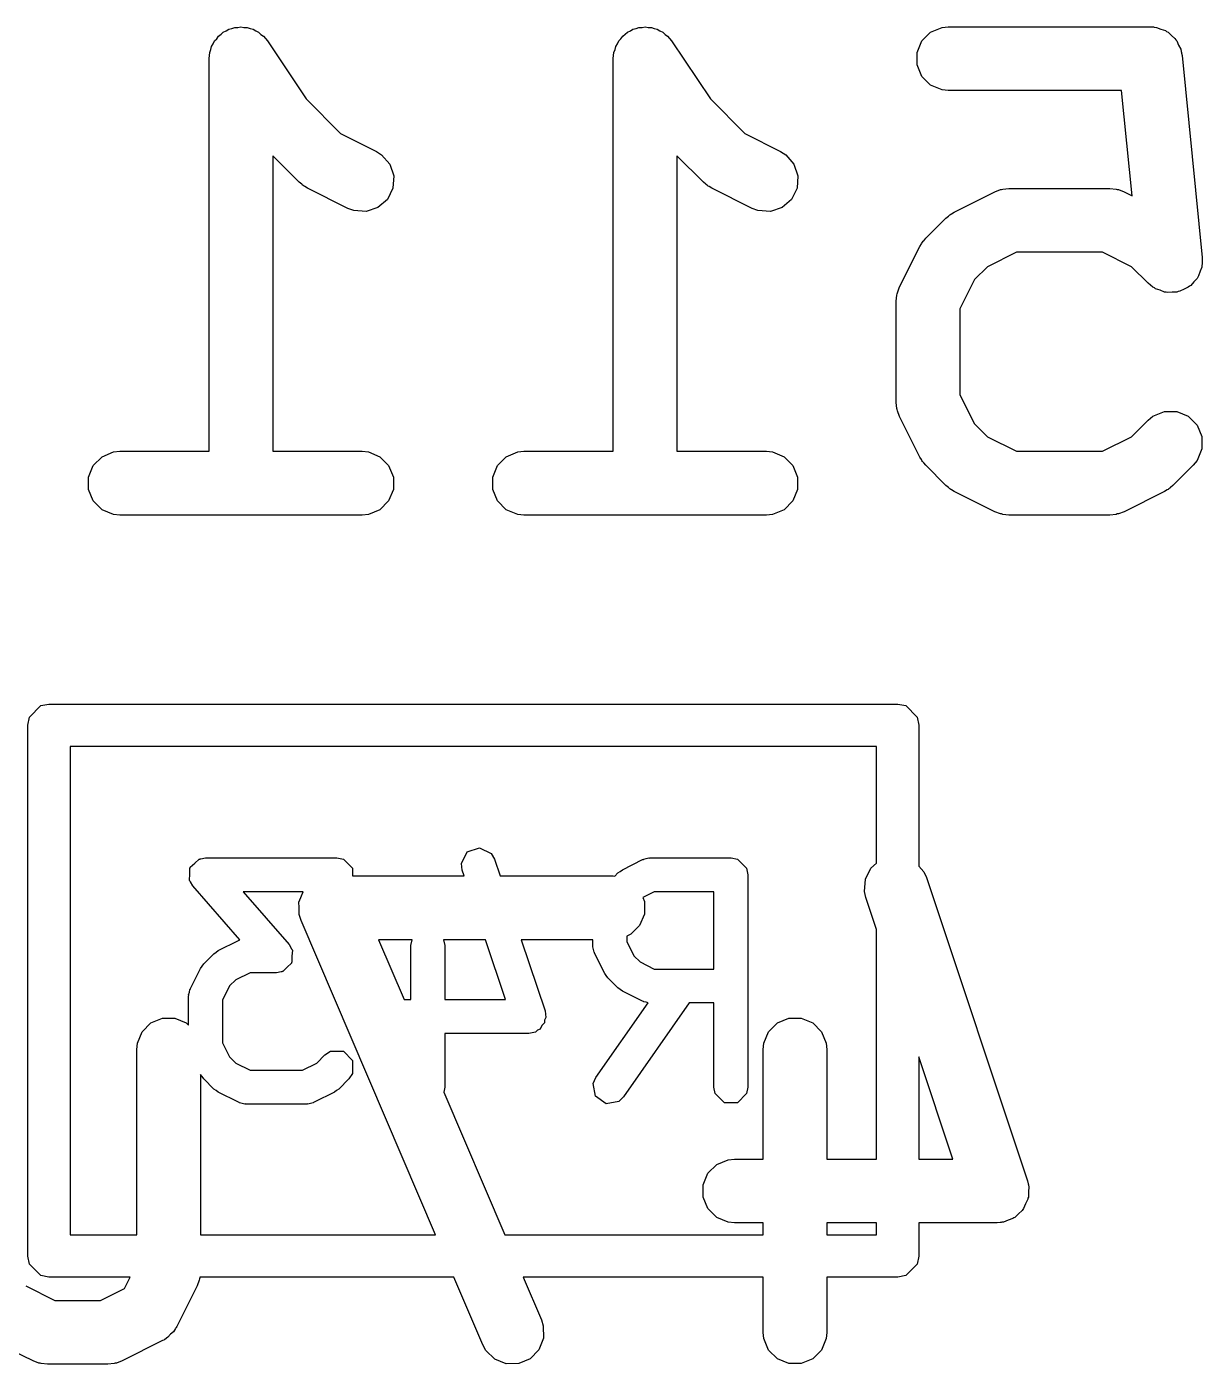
# Model space of a CAD drawing. Header units: inches. Extents: x 0.38 to 5.39, y 0.07 to 3.28.
# Drawn here: x 1.2545 to 1.3635, y 2.4278 to 2.5518 of the extents above; entities that cross this region are included whole.
import ezdxf

# ---------------------------------------------------------------- set-up
doc = ezdxf.new("R2010")
doc.units = ezdxf.units.IN
doc.header["$MEASUREMENT"] = 0
doc.layers.add('BLACK', color=250, linetype='CONTINUOUS')

msp = doc.modelspace()

# ---------------------------------------------------------------- linework, layer by layer
at = {"layer": 'BLACK', "linetype": 'CONTINUOUS'}
for p, q in [((1.27226, 2.55096), (1.2725, 2.55112)), ((1.2725, 2.55112), (1.27271, 2.55132)), ((1.27271, 2.55132), (1.27298, 2.55143)), ((1.27298, 2.55143), (1.27322, 2.55159)), ((1.27322, 2.55159), (1.2735, 2.55165)), ((1.2735, 2.55165), (1.27377, 2.55176)), ((1.27377, 2.55176), (1.27406, 2.55176)), ((1.27406, 2.55176), (1.27435, 2.55182)), ((1.27435, 2.55182), (1.27463, 2.55176)), ((1.27463, 2.55176), (1.27492, 2.55176)), ((1.27492, 2.55176), (1.27519, 2.55165)), ((1.27519, 2.55165), (1.27548, 2.55159)), ((1.27548, 2.55159), (1.27572, 2.55143)), ((1.27572, 2.55143), (1.27599, 2.55132)), ((1.27599, 2.55132), (1.27619, 2.55111)), ((1.27619, 2.55111), (1.27644, 2.55095)), ((1.30976, 2.55096), (1.31, 2.55112)), ((1.31, 2.55112), (1.3102, 2.55132)), ((1.3102, 2.55132), (1.31047, 2.55143)), ((1.31047, 2.55143), (1.31071, 2.55159)), ((1.31071, 2.55159), (1.311, 2.55165)), ((1.311, 2.55165), (1.31126, 2.55176)), ((1.31126, 2.55176), (1.31156, 2.55176)), ((1.31156, 2.55176), (1.31184, 2.55182)), ((1.31184, 2.55182), (1.31213, 2.55176)), ((1.31213, 2.55176), (1.31242, 2.55176)), ((1.31242, 2.55176), (1.31269, 2.55165)), ((1.31269, 2.55165), (1.31297, 2.55159)), ((1.31297, 2.55159), (1.31321, 2.55143)), ((1.31321, 2.55143), (1.31348, 2.55132)), ((1.31348, 2.55132), (1.31369, 2.55111)), ((1.31369, 2.55111), (1.31393, 2.55095)), ((1.33751, 2.55051), (1.33832, 2.55132)), ((1.33832, 2.55132), (1.33939, 2.55176)), ((1.33939, 2.55176), (1.33996, 2.55182)), ((1.33996, 2.55182), (1.35871, 2.55182)), ((1.35871, 2.55182), (1.35892, 2.5518)), ((1.35892, 2.5518), (1.359, 2.5518)), ((1.359, 2.5518), (1.35907, 2.55178)), ((1.35907, 2.55178), (1.35929, 2.55176)), ((1.35929, 2.55176), (1.35968, 2.5516)), ((1.35968, 2.5516), (1.3601, 2.55147)), ((1.3601, 2.55147), (1.36021, 2.55138)), ((1.36021, 2.55138), (1.36035, 2.55132)), ((1.36035, 2.55132), (1.36066, 2.55102)), ((1.36066, 2.55102), (1.36099, 2.55074)), ((1.27156, 2.54971), (1.27162, 2.55)), ((1.27162, 2.55), (1.27178, 2.55024)), ((1.27178, 2.55024), (1.27189, 2.55051)), ((1.27189, 2.55051), (1.2721, 2.55071)), ((1.2721, 2.55071), (1.27226, 2.55096)), ((1.27644, 2.55095), (1.2768, 2.55051)), ((1.2768, 2.55051), (1.2768, 2.55051)), ((1.2768, 2.55051), (1.2768, 2.5505)), ((1.2768, 2.5505), (1.2768, 2.5505)), ((1.2768, 2.5505), (1.28039, 2.54512)), ((1.30906, 2.54971), (1.30911, 2.55)), ((1.30911, 2.55), (1.30928, 2.55024)), ((1.30928, 2.55024), (1.30939, 2.55051)), ((1.30939, 2.55051), (1.30959, 2.55071)), ((1.30959, 2.55071), (1.30976, 2.55096)), ((1.31393, 2.55095), (1.31429, 2.55051)), ((1.31429, 2.55051), (1.3143, 2.55051)), ((1.3143, 2.55051), (1.3143, 2.5505)), ((1.3143, 2.5505), (1.3143, 2.5505)), ((1.3143, 2.5505), (1.31789, 2.54512)), ((1.33707, 2.54944), (1.33751, 2.55051)), ((1.36099, 2.55074), (1.36106, 2.55061)), ((1.36106, 2.55061), (1.36117, 2.55051)), ((1.36117, 2.55051), (1.36133, 2.55011)), ((1.36133, 2.55011), (1.36153, 2.54973)), ((1.27139, 2.54887), (1.27145, 2.54944)), ((1.27139, 2.51245), (1.27139, 2.54887)), ((1.27139, 2.54887), (1.27139, 2.54887)), ((1.27139, 2.54887), (1.27139, 2.54887)), ((1.27139, 2.54887), (1.27139, 2.54887)), ((1.27145, 2.54944), (1.27156, 2.54971)), ((1.30889, 2.54887), (1.30894, 2.54944)), ((1.30889, 2.51245), (1.30889, 2.54887)), ((1.30889, 2.54887), (1.30889, 2.54887)), ((1.30889, 2.54887), (1.30889, 2.54887)), ((1.30889, 2.54887), (1.30889, 2.54887)), ((1.30894, 2.54944), (1.30906, 2.54971)), ((1.33707, 2.54829), (1.33707, 2.54944)), ((1.36153, 2.54973), (1.36158, 2.54951)), ((1.36158, 2.54951), (1.36161, 2.54944)), ((1.36161, 2.54944), (1.36161, 2.54937)), ((1.36161, 2.54937), (1.36165, 2.54916)), ((1.36165, 2.54916), (1.36352, 2.53041)), ((1.33751, 2.54722), (1.33707, 2.54829)), ((1.33832, 2.54641), (1.33751, 2.54722)), ((1.33939, 2.54597), (1.33832, 2.54641)), ((1.28039, 2.54512), (1.28359, 2.54192)), ((1.31789, 2.54512), (1.32109, 2.54192)), ((1.33996, 2.54591), (1.33939, 2.54597)), ((1.35604, 2.54591), (1.33996, 2.54591)), ((1.35701, 2.53614), (1.35604, 2.54591)), ((1.28359, 2.54192), (1.28691, 2.54026)), ((1.32109, 2.54192), (1.32441, 2.54026)), ((1.27976, 2.5374), (1.2773, 2.53986)), ((1.2773, 2.53986), (1.2773, 2.51245)), ((1.28691, 2.54026), (1.2874, 2.53995)), ((1.2874, 2.53995), (1.28816, 2.53908)), ((1.31725, 2.5374), (1.31479, 2.53986)), ((1.31479, 2.53986), (1.31479, 2.51245)), ((1.32441, 2.54026), (1.3249, 2.53995)), ((1.3249, 2.53995), (1.32565, 2.53908)), ((1.28816, 2.53908), (1.28852, 2.53799)), ((1.32565, 2.53908), (1.32602, 2.53799)), ((1.27998, 2.53722), (1.27976, 2.5374)), ((1.28852, 2.53799), (1.28844, 2.53684)), ((1.31748, 2.53722), (1.31725, 2.5374)), ((1.32602, 2.53799), (1.32594, 2.53684)), ((1.28003, 2.53716), (1.27998, 2.53722)), ((1.28012, 2.5371), (1.28003, 2.53716)), ((1.2802, 2.53704), (1.28012, 2.5371)), ((1.28028, 2.53701), (1.2802, 2.53704)), ((1.28052, 2.53685), (1.28028, 2.53701)), ((1.28427, 2.53498), (1.28052, 2.53685)), ((1.28844, 2.53684), (1.28793, 2.53581)), ((1.31753, 2.53716), (1.31748, 2.53722)), ((1.31762, 2.5371), (1.31753, 2.53716)), ((1.3177, 2.53704), (1.31762, 2.5371)), ((1.31777, 2.53701), (1.3177, 2.53704)), ((1.31802, 2.53685), (1.31777, 2.53701)), ((1.32177, 2.53498), (1.31802, 2.53685)), ((1.32594, 2.53684), (1.32542, 2.53581)), ((1.34052, 2.53463), (1.34427, 2.53651)), ((1.34427, 2.53651), (1.34481, 2.53672)), ((1.34481, 2.53672), (1.34491, 2.53672)), ((1.34491, 2.53672), (1.34501, 2.53676)), ((1.34501, 2.53676), (1.34559, 2.53682)), ((1.34559, 2.53682), (1.35496, 2.53682)), ((1.35496, 2.53682), (1.35554, 2.53676)), ((1.35554, 2.53676), (1.35563, 2.53672)), ((1.35563, 2.53672), (1.35574, 2.53672)), ((1.35574, 2.53672), (1.35628, 2.53651)), ((1.35628, 2.53651), (1.35701, 2.53614)), ((1.28481, 2.53477), (1.28427, 2.53498)), ((1.28706, 2.53505), (1.28596, 2.53469)), ((1.28793, 2.53581), (1.28706, 2.53505)), ((1.32231, 2.53477), (1.32177, 2.53498)), ((1.32455, 2.53505), (1.32346, 2.53469)), ((1.32542, 2.53581), (1.32455, 2.53505)), ((1.28596, 2.53469), (1.28481, 2.53477)), ((1.32346, 2.53469), (1.32231, 2.53477)), ((1.33787, 2.53221), (1.33975, 2.53408)), ((1.33975, 2.53408), (1.33998, 2.53427)), ((1.33998, 2.53427), (1.34003, 2.53433)), ((1.34003, 2.53433), (1.34012, 2.53438)), ((1.34012, 2.53438), (1.3402, 2.53445)), ((1.3402, 2.53445), (1.34027, 2.53448)), ((1.34027, 2.53448), (1.34052, 2.53463)), ((1.33545, 2.52769), (1.33732, 2.53144)), ((1.33732, 2.53144), (1.33748, 2.53169)), ((1.33748, 2.53169), (1.33751, 2.53176)), ((1.33751, 2.53176), (1.33757, 2.53184)), ((1.33757, 2.53184), (1.33763, 2.53193)), ((1.33763, 2.53193), (1.33769, 2.53198)), ((1.33769, 2.53198), (1.33787, 2.53221)), ((1.34628, 2.53091), (1.34359, 2.52957)), ((1.35426, 2.53091), (1.34628, 2.53091)), ((1.35696, 2.52957), (1.35426, 2.53091)), ((1.36352, 2.53041), (1.36352, 2.52983)), ((1.34359, 2.52957), (1.34239, 2.52837)), ((1.3585, 2.52803), (1.35696, 2.52957)), ((1.36319, 2.52873), (1.3631, 2.52861)), ((1.36332, 2.52914), (1.36319, 2.52873)), ((1.36348, 2.52954), (1.36332, 2.52914)), ((1.36352, 2.52983), (1.36348, 2.52969)), ((1.36348, 2.52969), (1.36348, 2.52954)), ((1.33524, 2.52715), (1.33545, 2.52769)), ((1.34239, 2.52837), (1.34104, 2.52567)), ((1.35894, 2.52766), (1.3585, 2.52803)), ((1.35908, 2.52761), (1.35894, 2.52766)), ((1.3592, 2.52751), (1.35908, 2.52761)), ((1.35961, 2.52739), (1.3592, 2.52751)), ((1.36183, 2.5275), (1.36145, 2.52729)), ((1.36223, 2.52766), (1.36183, 2.5275)), ((1.36233, 2.52777), (1.36223, 2.52766)), ((1.36246, 2.52784), (1.36233, 2.52777)), ((1.36273, 2.52817), (1.36246, 2.52784)), ((1.36304, 2.52848), (1.36273, 2.52817)), ((1.3631, 2.52861), (1.36304, 2.52848)), ((1.33513, 2.52637), (1.33519, 2.52694)), ((1.33513, 2.51699), (1.33513, 2.52637)), ((1.33519, 2.52694), (1.33523, 2.52704)), ((1.33523, 2.52704), (1.33524, 2.52715)), ((1.36001, 2.52722), (1.35961, 2.52739)), ((1.36016, 2.52722), (1.36001, 2.52722)), ((1.3603, 2.52718), (1.36016, 2.52722)), ((1.36073, 2.52722), (1.3603, 2.52718)), ((1.36116, 2.52722), (1.36073, 2.52722)), ((1.3613, 2.52728), (1.36116, 2.52722)), ((1.36145, 2.52729), (1.3613, 2.52728)), ((1.34104, 2.52567), (1.34104, 2.51769)), ((1.34104, 2.51769), (1.34239, 2.51499)), ((1.33519, 2.51642), (1.33513, 2.51699)), ((1.33523, 2.51632), (1.33519, 2.51642)), ((1.33524, 2.51621), (1.33523, 2.51632)), ((1.33545, 2.51567), (1.33524, 2.51621)), ((1.33732, 2.51192), (1.33545, 2.51567)), ((1.35696, 2.5138), (1.3585, 2.51533)), ((1.3585, 2.51533), (1.35894, 2.5157)), ((1.35894, 2.5157), (1.36001, 2.51614)), ((1.36001, 2.51614), (1.36116, 2.51614)), ((1.36116, 2.51614), (1.36223, 2.5157)), ((1.36223, 2.5157), (1.36304, 2.51489)), ((1.34239, 2.51499), (1.34359, 2.5138)), ((1.36304, 2.51489), (1.36348, 2.51382)), ((1.36348, 2.51382), (1.36348, 2.51267)), ((1.34359, 2.5138), (1.34628, 2.51245)), ((1.35426, 2.51245), (1.35696, 2.5138)), ((1.36348, 2.51267), (1.36304, 2.5116)), ((1.26064, 2.51114), (1.26146, 2.51195)), ((1.26146, 2.51195), (1.26252, 2.51239)), ((1.26252, 2.51239), (1.2631, 2.51245)), ((1.2631, 2.51245), (1.27139, 2.51245)), ((1.2773, 2.51245), (1.28559, 2.51245)), ((1.28559, 2.51245), (1.28617, 2.51239)), ((1.28617, 2.51239), (1.28723, 2.51195)), ((1.28723, 2.51195), (1.28805, 2.51114)), ((1.29814, 2.51114), (1.29895, 2.51195)), ((1.29895, 2.51195), (1.30002, 2.51239)), ((1.30002, 2.51239), (1.30059, 2.51245)), ((1.30059, 2.51245), (1.30889, 2.51245)), ((1.31479, 2.51245), (1.32309, 2.51245)), ((1.32309, 2.51245), (1.32367, 2.51239)), ((1.32367, 2.51239), (1.32473, 2.51195)), ((1.32473, 2.51195), (1.32554, 2.51114)), ((1.33748, 2.51168), (1.33732, 2.51192)), ((1.33751, 2.5116), (1.33748, 2.51168)), ((1.33757, 2.51152), (1.33751, 2.5116)), ((1.33763, 2.51143), (1.33757, 2.51152)), ((1.33769, 2.51138), (1.33763, 2.51143)), ((1.33787, 2.51116), (1.33769, 2.51138)), ((1.34628, 2.51245), (1.35426, 2.51245)), ((1.36304, 2.5116), (1.36267, 2.51116)), ((1.2602, 2.51007), (1.26064, 2.51114)), ((1.28805, 2.51114), (1.28849, 2.51007)), ((1.2977, 2.51007), (1.29814, 2.51114)), ((1.32554, 2.51114), (1.32599, 2.51007)), ((1.33975, 2.50928), (1.33787, 2.51116)), ((1.36267, 2.51116), (1.3608, 2.50928)), ((1.2602, 2.50892), (1.2602, 2.51007)), ((1.26064, 2.50785), (1.2602, 2.50892)), ((1.28849, 2.50892), (1.28805, 2.50785)), ((1.28849, 2.51007), (1.28849, 2.50892)), ((1.2977, 2.50892), (1.2977, 2.51007)), ((1.29814, 2.50785), (1.2977, 2.50892)), ((1.32599, 2.50892), (1.32554, 2.50785)), ((1.32599, 2.51007), (1.32599, 2.50892)), ((1.33998, 2.5091), (1.33975, 2.50928)), ((1.34003, 2.50904), (1.33998, 2.5091)), ((1.34012, 2.50898), (1.34003, 2.50904)), ((1.3402, 2.50891), (1.34012, 2.50898)), ((1.34027, 2.50889), (1.3402, 2.50891)), ((1.34052, 2.50873), (1.34027, 2.50889)), ((1.36028, 2.50889), (1.36003, 2.50873)), ((1.36035, 2.50891), (1.36028, 2.50889)), ((1.36043, 2.50898), (1.36035, 2.50891)), ((1.36052, 2.50904), (1.36043, 2.50898)), ((1.36057, 2.5091), (1.36052, 2.50904)), ((1.3608, 2.50928), (1.36057, 2.5091)), ((1.26146, 2.50704), (1.26064, 2.50785)), ((1.28805, 2.50785), (1.28723, 2.50704)), ((1.29895, 2.50704), (1.29814, 2.50785)), ((1.32554, 2.50785), (1.32473, 2.50704)), ((1.34427, 2.50685), (1.34052, 2.50873)), ((1.36003, 2.50873), (1.35628, 2.50685)), ((1.26252, 2.5066), (1.26146, 2.50704)), ((1.2631, 2.50654), (1.26252, 2.5066)), ((1.28559, 2.50654), (1.2631, 2.50654)), ((1.28617, 2.5066), (1.28559, 2.50654)), ((1.28723, 2.50704), (1.28617, 2.5066)), ((1.30002, 2.5066), (1.29895, 2.50704)), ((1.30059, 2.50654), (1.30002, 2.5066)), ((1.32309, 2.50654), (1.30059, 2.50654)), ((1.32367, 2.5066), (1.32309, 2.50654)), ((1.32473, 2.50704), (1.32367, 2.5066)), ((1.34481, 2.50665), (1.34427, 2.50685)), ((1.34491, 2.50664), (1.34481, 2.50665)), ((1.34501, 2.5066), (1.34491, 2.50664)), ((1.34559, 2.50654), (1.34501, 2.5066)), ((1.35496, 2.50654), (1.34559, 2.50654)), ((1.35554, 2.5066), (1.35496, 2.50654)), ((1.35563, 2.50664), (1.35554, 2.5066)), ((1.35574, 2.50665), (1.35563, 2.50664)), ((1.35628, 2.50685), (1.35574, 2.50665)), ((1.25578, 2.48887), (1.25654, 2.48902)), ((1.25654, 2.48902), (1.33528, 2.48902)), ((1.33528, 2.48902), (1.33603, 2.48887)), ((1.25457, 2.48705), (1.25472, 2.4878)), ((1.25472, 2.4878), (1.25578, 2.48887)), ((1.33603, 2.48887), (1.33709, 2.4878)), ((1.33709, 2.4878), (1.33724, 2.48705)), ((1.25457, 2.43783), (1.25457, 2.48705)), ((1.33724, 2.48705), (1.33724, 2.47398)), ((1.2585, 2.48508), (1.2585, 2.4398)), ((1.33331, 2.48508), (1.2585, 2.48508)), ((1.33331, 2.47426), (1.33331, 2.48508)), ((1.29534, 2.47531), (1.29649, 2.47569)), ((1.29649, 2.47569), (1.29756, 2.47515)), ((1.26965, 2.47388), (1.27007, 2.47425)), ((1.27007, 2.47425), (1.27046, 2.47464)), ((1.27046, 2.47464), (1.27053, 2.47465)), ((1.27053, 2.47465), (1.27056, 2.47467)), ((1.27056, 2.47467), (1.27063, 2.47467)), ((1.27063, 2.47467), (1.27106, 2.47476)), ((1.27106, 2.47476), (1.28325, 2.47476)), ((1.28325, 2.47476), (1.28385, 2.47464)), ((1.28385, 2.47464), (1.28471, 2.47379)), ((1.2948, 2.47423), (1.29534, 2.47531)), ((1.29488, 2.47362), (1.2948, 2.47423)), ((1.29756, 2.47515), (1.29787, 2.47462)), ((1.29787, 2.47462), (1.29838, 2.47308)), ((1.30973, 2.47365), (1.31161, 2.47459)), ((1.31161, 2.47459), (1.31168, 2.47461)), ((1.31168, 2.47461), (1.31171, 2.47464)), ((1.31171, 2.47464), (1.31195, 2.47469)), ((1.31195, 2.47469), (1.3122, 2.47475)), ((1.3122, 2.47475), (1.31223, 2.47474)), ((1.31223, 2.47474), (1.31231, 2.47476)), ((1.31231, 2.47476), (1.31981, 2.47476)), ((1.31981, 2.47476), (1.32041, 2.47464)), ((1.32041, 2.47464), (1.32126, 2.47379)), ((1.33279, 2.47381), (1.33331, 2.47426)), ((1.26957, 2.47268), (1.26961, 2.47323)), ((1.26961, 2.47379), (1.26965, 2.47383)), ((1.26961, 2.47323), (1.26961, 2.47379)), ((1.26965, 2.47383), (1.26965, 2.47388)), ((1.28471, 2.47379), (1.28471, 2.47308)), ((1.28471, 2.47308), (1.29506, 2.47308)), ((1.29506, 2.47308), (1.29488, 2.47362)), ((1.29838, 2.47308), (1.30888, 2.47308)), ((1.30888, 2.47308), (1.30903, 2.47306)), ((1.30903, 2.47306), (1.30932, 2.47336)), ((1.30932, 2.47336), (1.30953, 2.4735)), ((1.30953, 2.4735), (1.30973, 2.47365)), ((1.32126, 2.47379), (1.32138, 2.47318)), ((1.32138, 2.47318), (1.32138, 2.4535)), ((1.33228, 2.47278), (1.33279, 2.47381)), ((1.33724, 2.47398), (1.33769, 2.47346)), ((1.33769, 2.47346), (1.33793, 2.47293)), ((1.33793, 2.47293), (1.3473, 2.44481)), ((1.26961, 2.47261), (1.26957, 2.47268)), ((1.26961, 2.47258), (1.26961, 2.47261)), ((1.26966, 2.47253), (1.26961, 2.47258)), ((1.26988, 2.47215), (1.26966, 2.47253)), ((1.27425, 2.46715), (1.26988, 2.47215)), ((1.3322, 2.47163), (1.33228, 2.47278)), ((1.27454, 2.47161), (1.27881, 2.46672)), ((1.28011, 2.47161), (1.27454, 2.47161)), ((1.27973, 2.47067), (1.27974, 2.47068)), ((1.27974, 2.47011), (1.27973, 2.47067)), ((1.27974, 2.4707), (1.27995, 2.47122)), ((1.27974, 2.47068), (1.27974, 2.4707)), ((1.27995, 2.47122), (1.28011, 2.47161)), ((1.31268, 2.47161), (1.31162, 2.47108)), ((1.31162, 2.47108), (1.31177, 2.4707)), ((1.31177, 2.4707), (1.31177, 2.46955)), ((1.31823, 2.47161), (1.31268, 2.47161)), ((1.31823, 2.46445), (1.31823, 2.47161)), ((1.33232, 2.47107), (1.3322, 2.47163)), ((1.33331, 2.46812), (1.33232, 2.47107)), ((1.27974, 2.46955), (1.27974, 2.47011)), ((1.27974, 2.46953), (1.27974, 2.46955)), ((1.27974, 2.46951), (1.27974, 2.46953)), ((1.27992, 2.46896), (1.27974, 2.46951)), ((1.31177, 2.46955), (1.31133, 2.46848)), ((1.29241, 2.4398), (1.27992, 2.46896)), ((1.31133, 2.46848), (1.31052, 2.46767)), ((1.33331, 2.44683), (1.33331, 2.46812)), ((1.27224, 2.46616), (1.27411, 2.46709)), ((1.27411, 2.46709), (1.27419, 2.46711)), ((1.27419, 2.46711), (1.27421, 2.46714)), ((1.27421, 2.46714), (1.27425, 2.46715)), ((1.27881, 2.46672), (1.27904, 2.46633)), ((1.28711, 2.46717), (1.28948, 2.46163)), ((1.29022, 2.46717), (1.28711, 2.46717)), ((1.29011, 2.46662), (1.29022, 2.46717)), ((1.29315, 2.46717), (1.29326, 2.46662)), ((1.29703, 2.46717), (1.29315, 2.46717)), ((1.29888, 2.46163), (1.29703, 2.46717)), ((1.30699, 2.46717), (1.30035, 2.46717)), ((1.30035, 2.46717), (1.30256, 2.46056)), ((1.30699, 2.46662), (1.30699, 2.46717)), ((1.31052, 2.46767), (1.31013, 2.46751)), ((1.31013, 2.46751), (1.31013, 2.46699)), ((1.31013, 2.46699), (1.31079, 2.46568)), ((1.27089, 2.46492), (1.27183, 2.46586)), ((1.27183, 2.46586), (1.27204, 2.466)), ((1.27204, 2.466), (1.27224, 2.46616)), ((1.27904, 2.46633), (1.27908, 2.46629)), ((1.27908, 2.46629), (1.27908, 2.46625)), ((1.27908, 2.46625), (1.27912, 2.46619)), ((1.27912, 2.46619), (1.27908, 2.46564)), ((1.27908, 2.46564), (1.27908, 2.46508)), ((1.29011, 2.46163), (1.29011, 2.46662)), ((1.29326, 2.46662), (1.29326, 2.46163)), ((1.307, 2.46654), (1.30699, 2.46662)), ((1.30699, 2.46651), (1.307, 2.46654)), ((1.30706, 2.46627), (1.30699, 2.46651)), ((1.30711, 2.46602), (1.30706, 2.46627)), ((1.30713, 2.46599), (1.30711, 2.46602)), ((1.30715, 2.46592), (1.30713, 2.46599)), ((1.30809, 2.46404), (1.30715, 2.46592)), ((1.31079, 2.46568), (1.31137, 2.4651)), ((1.26966, 2.46264), (1.27059, 2.46451)), ((1.27059, 2.46451), (1.27075, 2.46471)), ((1.27075, 2.46471), (1.27089, 2.46492)), ((1.27807, 2.4642), (1.27763, 2.46411)), ((1.27813, 2.46419), (1.27807, 2.4642)), ((1.27816, 2.46421), (1.27813, 2.46419)), ((1.27823, 2.46423), (1.27816, 2.46421)), ((1.27862, 2.46462), (1.27823, 2.46423)), ((1.27904, 2.46499), (1.27862, 2.46462)), ((1.27908, 2.46508), (1.27904, 2.46504)), ((1.27904, 2.46504), (1.27904, 2.46499)), ((1.31137, 2.4651), (1.31268, 2.46445)), ((1.31268, 2.46445), (1.31823, 2.46445)), ((1.27387, 2.46345), (1.2733, 2.46288)), ((1.27519, 2.46411), (1.27387, 2.46345)), ((1.27763, 2.46411), (1.27519, 2.46411)), ((1.30824, 2.46384), (1.30809, 2.46404)), ((1.30838, 2.46363), (1.30824, 2.46384)), ((1.30932, 2.4627), (1.30838, 2.46363)), ((1.26949, 2.46205), (1.26956, 2.46229)), ((1.26951, 2.46201), (1.26949, 2.46205)), ((1.26949, 2.46193), (1.26951, 2.46201)), ((1.26949, 2.45924), (1.26949, 2.46193)), ((1.26956, 2.46229), (1.26961, 2.46254)), ((1.26961, 2.46254), (1.26964, 2.46256)), ((1.26964, 2.46256), (1.26966, 2.46264)), ((1.2733, 2.46288), (1.27264, 2.46156)), ((1.30953, 2.46256), (1.30932, 2.4627)), ((1.30973, 2.4624), (1.30953, 2.46256)), ((1.31161, 2.46146), (1.30973, 2.4624)), ((1.27264, 2.46156), (1.27264, 2.45762)), ((1.28948, 2.46163), (1.29011, 2.46163)), ((1.29326, 2.46163), (1.29888, 2.46163)), ((1.30256, 2.46056), (1.30263, 2.45995)), ((1.30727, 2.4544), (1.31212, 2.46132)), ((1.31594, 2.4613), (1.30985, 2.4526)), ((1.31168, 2.46144), (1.31161, 2.46146)), ((1.31171, 2.46142), (1.31168, 2.46144)), ((1.31195, 2.46137), (1.31171, 2.46142)), ((1.31212, 2.46132), (1.31195, 2.46137)), ((1.31823, 2.4613), (1.31594, 2.4613)), ((1.31823, 2.4535), (1.31823, 2.4613)), ((1.26518, 2.45864), (1.26599, 2.45946)), ((1.26599, 2.45946), (1.26706, 2.4599)), ((1.26706, 2.4599), (1.26821, 2.4599)), ((1.26821, 2.4599), (1.26927, 2.45946)), ((1.26927, 2.45946), (1.26949, 2.45924)), ((1.30252, 2.45946), (1.30226, 2.4592)), ((1.30263, 2.45995), (1.30252, 2.45972)), ((1.30252, 2.45972), (1.30252, 2.45946)), ((1.3233, 2.45864), (1.32411, 2.45946)), ((1.32411, 2.45946), (1.32518, 2.4599)), ((1.32518, 2.4599), (1.32633, 2.4599)), ((1.32633, 2.4599), (1.32739, 2.45946)), ((1.32739, 2.45946), (1.32821, 2.45864)), ((1.26474, 2.45758), (1.26518, 2.45864)), ((1.30106, 2.45848), (1.29326, 2.45848)), ((1.29326, 2.45848), (1.29326, 2.4535)), ((1.30166, 2.4586), (1.30106, 2.45848)), ((1.30185, 2.45879), (1.30166, 2.4586)), ((1.30209, 2.45887), (1.30185, 2.45879)), ((1.30226, 2.4592), (1.30209, 2.45887)), ((1.32286, 2.45758), (1.3233, 2.45864)), ((1.32821, 2.45864), (1.32865, 2.45758)), ((1.26468, 2.457), (1.26474, 2.45758)), ((1.26468, 2.4398), (1.26468, 2.457)), ((1.27264, 2.45762), (1.2733, 2.45631)), ((1.28214, 2.45649), (1.28265, 2.45683)), ((1.28265, 2.45683), (1.28385, 2.45683)), ((1.28385, 2.45683), (1.28471, 2.45598)), ((1.3228, 2.457), (1.32286, 2.45758)), ((1.3228, 2.44683), (1.3228, 2.457)), ((1.32865, 2.45758), (1.3287, 2.457)), ((1.3287, 2.457), (1.3287, 2.44683)), ((1.2733, 2.45631), (1.27387, 2.45573)), ((1.27387, 2.45573), (1.27519, 2.45507)), ((1.28007, 2.45507), (1.28138, 2.45573)), ((1.28138, 2.45573), (1.28214, 2.45649)), ((1.28471, 2.45598), (1.28471, 2.45477)), ((1.3404, 2.44683), (1.33724, 2.45631)), ((1.33724, 2.45631), (1.33724, 2.44683)), ((1.27059, 2.45467), (1.27059, 2.45468)), ((1.27059, 2.45468), (1.27059, 2.4398)), ((1.27075, 2.45447), (1.27059, 2.45467)), ((1.27089, 2.45426), (1.27075, 2.45447)), ((1.27519, 2.45507), (1.28007, 2.45507)), ((1.28471, 2.45477), (1.28436, 2.45426)), ((1.30702, 2.45384), (1.30727, 2.4544)), ((1.27183, 2.45332), (1.27089, 2.45426)), ((1.27204, 2.45318), (1.27183, 2.45332)), ((1.27224, 2.45303), (1.27204, 2.45318)), ((1.28322, 2.45318), (1.28302, 2.45303)), ((1.28343, 2.45332), (1.28322, 2.45318)), ((1.28436, 2.45426), (1.28343, 2.45332)), ((1.29326, 2.4535), (1.29317, 2.45303)), ((1.29317, 2.45303), (1.29884, 2.4398)), ((1.30723, 2.45265), (1.30702, 2.45384)), ((1.31835, 2.4529), (1.31823, 2.4535)), ((1.32138, 2.4535), (1.32126, 2.4529)), ((1.27411, 2.45209), (1.27224, 2.45303)), ((1.27419, 2.45207), (1.27411, 2.45209)), ((1.27421, 2.45204), (1.27419, 2.45207)), ((1.27446, 2.45199), (1.27421, 2.45204)), ((1.2747, 2.45193), (1.27446, 2.45199)), ((1.27474, 2.45194), (1.2747, 2.45193)), ((1.27481, 2.45192), (1.27474, 2.45194)), ((1.28044, 2.45192), (1.27481, 2.45192)), ((1.28052, 2.45194), (1.28044, 2.45192)), ((1.28055, 2.45193), (1.28052, 2.45194)), ((1.28079, 2.45199), (1.28055, 2.45193)), ((1.28104, 2.45204), (1.28079, 2.45199)), ((1.28107, 2.45207), (1.28104, 2.45204)), ((1.28114, 2.45209), (1.28107, 2.45207)), ((1.28302, 2.45303), (1.28114, 2.45209)), ((1.30822, 2.45196), (1.30723, 2.45265)), ((1.30941, 2.45217), (1.30822, 2.45196)), ((1.30985, 2.4526), (1.30941, 2.45217)), ((1.31921, 2.45204), (1.31835, 2.4529)), ((1.32041, 2.45204), (1.31921, 2.45204)), ((1.32126, 2.4529), (1.32041, 2.45204)), ((1.31955, 2.44677), (1.32013, 2.44683)), ((1.32013, 2.44683), (1.3228, 2.44683)), ((1.3287, 2.44683), (1.33331, 2.44683)), ((1.33724, 2.44683), (1.3404, 2.44683)), ((1.31767, 2.44552), (1.31849, 2.44633)), ((1.31849, 2.44633), (1.31955, 2.44677)), ((1.31723, 2.44445), (1.31767, 2.44552)), ((1.31723, 2.4433), (1.31723, 2.44445)), ((1.3473, 2.44481), (1.34737, 2.44453)), ((1.34737, 2.44453), (1.3474, 2.44445)), ((1.3474, 2.44445), (1.3474, 2.4444)), ((1.3474, 2.4444), (1.34743, 2.44425)), ((1.31767, 2.44224), (1.31723, 2.4433)), ((1.3474, 2.4433), (1.34735, 2.4432)), ((1.34735, 2.4432), (1.34735, 2.4431)), ((1.34743, 2.44425), (1.3474, 2.44378)), ((1.3474, 2.44378), (1.3474, 2.4433)), ((1.31849, 2.44142), (1.31767, 2.44224)), ((1.34683, 2.44207), (1.34647, 2.44176)), ((1.34688, 2.44216), (1.34683, 2.44207)), ((1.34695, 2.44224), (1.34688, 2.44216)), ((1.34714, 2.44268), (1.34695, 2.44224)), ((1.34735, 2.4431), (1.34714, 2.44268)), ((1.31955, 2.44098), (1.31849, 2.44142)), ((1.32013, 2.44093), (1.31955, 2.44098)), ((1.3228, 2.44093), (1.32013, 2.44093)), ((1.3228, 2.4398), (1.3228, 2.44093)), ((1.3287, 2.44093), (1.3287, 2.4398)), ((1.33331, 2.44093), (1.3287, 2.44093)), ((1.33331, 2.4398), (1.33331, 2.44093)), ((1.3445, 2.44093), (1.33724, 2.44093)), ((1.33724, 2.44093), (1.33724, 2.43783)), ((1.34479, 2.44095), (1.3445, 2.44093)), ((1.34487, 2.44095), (1.34479, 2.44095)), ((1.34492, 2.44097), (1.34487, 2.44095)), ((1.34508, 2.44098), (1.34492, 2.44097)), ((1.34551, 2.44116), (1.34508, 2.44098)), ((1.34596, 2.44131), (1.34551, 2.44116)), ((1.34604, 2.44138), (1.34596, 2.44131)), ((1.34614, 2.44142), (1.34604, 2.44138)), ((1.34647, 2.44176), (1.34614, 2.44142)), ((1.2585, 2.4398), (1.26468, 2.4398)), ((1.27059, 2.4398), (1.29241, 2.4398)), ((1.29884, 2.4398), (1.3228, 2.4398)), ((1.3287, 2.4398), (1.33331, 2.4398)), ((1.25472, 2.43708), (1.25457, 2.43783)), ((1.25578, 2.43602), (1.25472, 2.43708)), ((1.33709, 2.43708), (1.33603, 2.43602)), ((1.33724, 2.43783), (1.33709, 2.43708)), ((1.25654, 2.43587), (1.25578, 2.43602)), ((1.26408, 2.43587), (1.25654, 2.43587)), ((1.26356, 2.43483), (1.26408, 2.43587)), ((1.27049, 2.43571), (1.27048, 2.4356)), ((1.27053, 2.4358), (1.27049, 2.43571)), ((1.27054, 2.43587), (1.27053, 2.4358)), ((1.2941, 2.43587), (1.27054, 2.43587)), ((1.29679, 2.42959), (1.2941, 2.43587)), ((1.3228, 2.43587), (1.30053, 2.43587)), ((1.30053, 2.43587), (1.30222, 2.43192)), ((1.3228, 2.43076), (1.3228, 2.43587)), ((1.33528, 2.43587), (1.3287, 2.43587)), ((1.3287, 2.43587), (1.3287, 2.43076)), ((1.33603, 2.43602), (1.33528, 2.43587)), ((1.25438, 2.43506), (1.25708, 2.43371)), ((1.26131, 2.43371), (1.26356, 2.43483)), ((1.27028, 2.43506), (1.2684, 2.43131)), ((1.27048, 2.4356), (1.27028, 2.43506)), ((1.25708, 2.43371), (1.26131, 2.43371)), ((1.26809, 2.43082), (1.26781, 2.43058)), ((1.26828, 2.43111), (1.26809, 2.43082)), ((1.26832, 2.43117), (1.26828, 2.43111)), ((1.26834, 2.43121), (1.26832, 2.43117)), ((1.2684, 2.43131), (1.26834, 2.43121)), ((1.30222, 2.43192), (1.30239, 2.43137)), ((1.30239, 2.43137), (1.30241, 2.43021)), ((1.32286, 2.43018), (1.3228, 2.43076)), ((1.3287, 2.43076), (1.32865, 2.43018)), ((1.26708, 2.42999), (1.26333, 2.42811)), ((1.26718, 2.43005), (1.26708, 2.42999)), ((1.26722, 2.43006), (1.26718, 2.43005)), ((1.26728, 2.43011), (1.26722, 2.43006)), ((1.26757, 2.4303), (1.26728, 2.43011)), ((1.26781, 2.43058), (1.26757, 2.4303)), ((1.29707, 2.42908), (1.29679, 2.42959)), ((1.30241, 2.43021), (1.30198, 2.42914)), ((1.3233, 2.42911), (1.32286, 2.43018)), ((1.32865, 2.43018), (1.32821, 2.42911)), ((1.25506, 2.42811), (1.25317, 2.42906)), ((1.29789, 2.42828), (1.29707, 2.42908)), ((1.29896, 2.42785), (1.29789, 2.42828)), ((1.30118, 2.42832), (1.30012, 2.42787)), ((1.30198, 2.42914), (1.30118, 2.42832)), ((1.32411, 2.4283), (1.3233, 2.42911)), ((1.32518, 2.42786), (1.32411, 2.4283)), ((1.32739, 2.4283), (1.32633, 2.42786)), ((1.32821, 2.42911), (1.32739, 2.4283)), ((1.25561, 2.42791), (1.25506, 2.42811)), ((1.25571, 2.4279), (1.25561, 2.42791)), ((1.25581, 2.42786), (1.25571, 2.4279)), ((1.25639, 2.4278), (1.25581, 2.42786)), ((1.26201, 2.4278), (1.25639, 2.4278)), ((1.26259, 2.42786), (1.26201, 2.4278)), ((1.26268, 2.4279), (1.26259, 2.42786)), ((1.26279, 2.42791), (1.26268, 2.4279)), ((1.26333, 2.42811), (1.26279, 2.42791)), ((1.30012, 2.42787), (1.29896, 2.42785)), ((1.32633, 2.42786), (1.32518, 2.42786))]:
    msp.add_line(p, q, dxfattribs=at)

doc.saveas('drawing.dxf')
